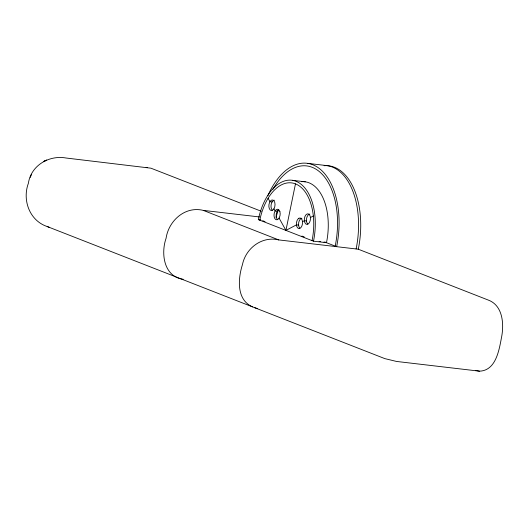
<?xml version="1.0" encoding="UTF-8"?>
<svg xmlns="http://www.w3.org/2000/svg" width="529" height="529" viewBox="0 0 529 529"><rect width="100%" height="100%" fill="white"/><g stroke="black" fill="none" stroke-linecap="round" stroke-linejoin="round"><path stroke-width="0.79" d="M298.587 225.129L296.425 224.878L285.924 230.399L295.473 183.874A47.855 27.448 -83.3 0 0 259.792 220.176M261.266 211.256L150.937 168.189L66.151 158.026C49.098 154.858 30.96 165.478 28.381 183.298C22.119 200.081 29.538 220.679 47.193 226.531L384.821 358.616L396.558 361.452L479.479 371.173C496.453 370.611 499.31 348.876 501.803 335.895C504.051 322.988 502.484 305.259 488.207 300.042L358.278 249.212L278.757 239.915C261.967 235.861 245.76 248.233 242.454 264.612C237.964 278.651 236.258 299.903 252.611 306.893M31.383 174.742L30.226 177.433M302.515 221.671L304.347 220.712A5.316 3.048 -83.3 0 1 308.453 213.941A5.316 3.048 -83.3 0 1 309.379 222.676A5.316 3.048 -83.3 0 1 304.347 220.712L306.509 220.963M310.437 217.512L313.333 215.991M146.103 167.488L147.26 167.508M307.653 163.355L327.12 165.637M292.319 180.296L305.299 181.817M272.118 201.926L269.955 201.675L268.071 198.282M277.282 211.21L275.113 210.952L273.923 208.81A5.316 3.048 -83.3 0 0 273.004 200.068A5.316 3.048 -83.3 0 0 268.897 206.839A5.316 3.048 -83.3 0 0 273.923 208.81M183.199 279.279C163.831 276.72 160.71 253.556 166.08 238.281C168.639 220.772 185.038 205.887 203.268 210.383L259.527 216.956M267.872 195.69A69.12 39.642 -83.3 0 1 318.855 168.156A69.12 39.642 -83.3 0 1 336.649 246.679L326.486 242.705L313.505 241.191A50.513 28.969 -83.3 0 0 296.009 181.288A50.513 28.969 -83.3 0 0 258.344 219.608L260.777 219.892M319.086 241.442L320.706 241.634M323.953 242.011L325.573 242.203M479.479 371.173L475.809 370.492M254.899 307.785L257.358 308.519M262.728 220.732L265.029 221.631M301.92 236.06L304.228 236.966M258.344 219.608L313.505 241.191M203.268 210.383L278.757 239.915M47.193 226.531L49.481 227.424M279.081 218.093L285.924 230.399M301.504 181.685A50.513 28.969 -83.3 0 1 326.486 242.705M272.329 210.192A5.316 3.048 -83.3 0 1 271.198 204.359A5.316 3.048 -83.3 0 1 274.379 200.207M277.487 219.475A5.316 3.048 -83.3 0 1 276.244 214.324A5.316 3.048 -83.3 0 1 278.73 209.729M307.779 224.065A5.316 3.048 -83.3 0 1 306.655 218.226A5.316 3.048 -83.3 0 1 309.829 214.073M299.857 228.23A5.316 3.048 -83.3 0 1 300.333 219.072L301.1 218.484A5.316 3.048 -83.3 0 1 301.907 218.239M275.999 217.432A47.855 27.448 -83.3 0 1 278.3 210.251M272.964 189.263A66.462 38.121 -83.3 0 1 320.481 172.586A66.462 38.121 -83.3 0 1 335.194 246.111M324.092 165.709A69.12 39.642 -83.3 0 1 358.278 249.212M295.473 183.874A47.855 27.448 -83.3 0 1 312.057 240.622M324.535 165.398A69.12 39.642 -83.3 0 1 356.116 248.954M298.938 218.232L298.171 218.814A5.316 3.048 -83.3 0 0 297.483 227.741A5.316 3.048 -83.3 0 0 302.456 223.959A5.316 3.048 -83.3 0 0 298.938 218.232M46.592 160.122L43.543 161.517L46.592 160.122M279.901 211.673L279.471 210.615A5.316 3.048 -83.3 0 0 274.3 212.942A5.316 3.048 -83.3 0 0 277.097 219.766A5.316 3.048 -83.3 0 0 279.901 211.673"/></g></svg>
